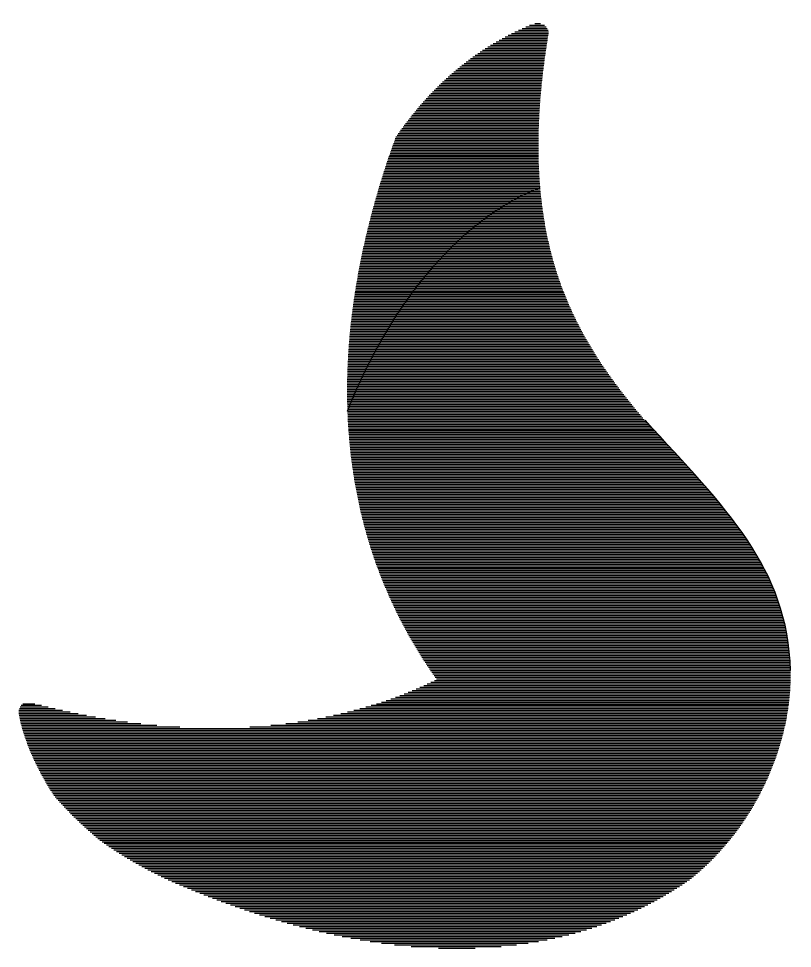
# Model space of a CAD drawing. Header units: millimetres. Extents: x 0 to 420, y 0 to 297.
# Drawn here: x 299.49 to 304.99, y 19.86 to 26.47 of the extents above; entities that cross this region are included whole.
import ezdxf

# ---------------------------------------------------------------- set-up
doc = ezdxf.new("R2010")
doc.units = ezdxf.units.MM
doc.layers.add('-1', color=7, linetype='Continuous')
pattern_1 = [(0, (4.384266, -1.039456), (0, 0.006496875), [])]

# ---------------------------------------------------------------- blocks, each defined once
blk = doc.blocks.new('Logo Eletrobras Eletrosul A3')
at = {"true_color": 0xffffb3}
h = blk.add_hatch(dxfattribs=at)
h.set_pattern_fill('_USER', color=51, scale=0.006497, style=0, pattern_type=0)
h.set_pattern_definition(pattern_1)
edge = h.paths.add_edge_path()
edge.add_line((4.8998, 7.1477), (4.8991, 7.1623))
edge.add_line((4.8991, 7.1623), (4.8985, 7.177))
edge.add_line((4.8985, 7.177), (4.8981, 7.1919))
edge.add_line((4.8981, 7.1919), (4.8977, 7.2069))
edge.add_line((4.8977, 7.2069), (4.8975, 7.222))
edge.add_line((4.8975, 7.222), (4.8974, 7.2372))
edge.add_line((4.8974, 7.2372), (4.8974, 7.2526))
edge.add_line((4.8974, 7.2526), (4.8975, 7.2681))
edge.add_line((4.8975, 7.2681), (4.8977, 7.2838))
edge.add_line((4.8977, 7.2838), (4.898, 7.2996))
edge.add_line((4.898, 7.2996), (4.8985, 7.3155))
edge.add_line((4.8985, 7.3155), (4.899, 7.3315))
edge.add_line((4.899, 7.3315), (4.8997, 7.3477))
edge.add_line((4.8997, 7.3477), (4.9005, 7.3641))
edge.add_line((4.9005, 7.3641), (4.9015, 7.3806))
edge.add_line((4.9015, 7.3806), (4.9025, 7.3972))
edge.add_line((4.9025, 7.3972), (4.9037, 7.414))
edge.add_line((4.9037, 7.414), (4.905, 7.4309))
edge.add_line((4.905, 7.4309), (4.9064, 7.448))
edge.add_line((4.9064, 7.448), (4.908, 7.4652))
edge.add_line((4.908, 7.4652), (4.9096, 7.4825))
edge.add_line((4.9096, 7.4825), (4.9114, 7.5001))
edge.add_line((4.9114, 7.5001), (4.9134, 7.5177))
edge.add_line((4.9134, 7.5177), (4.9154, 7.5355))
edge.add_line((4.9154, 7.5355), (4.9176, 7.5535))
edge.add_line((4.9176, 7.5535), (4.92, 7.5716))
edge.add_line((4.92, 7.5716), (4.9224, 7.5899))
edge.add_line((4.9224, 7.5899), (4.925, 7.6084))
edge.add_line((4.925, 7.6084), (4.9278, 7.6269))
edge.add_line((4.9278, 7.6269), (4.9306, 7.6457))
edge.add_line((4.9306, 7.6457), (4.9336, 7.6646))
edge.add_line((4.9336, 7.6646), (4.9368, 7.6837))
edge.add_spline(control_points=[(4.9368, 7.6837), (4.94, 7.7044), (4.9153, 7.7433), (4.858, 7.7147)], knot_values=[0.4, 0.4, 0.4, 0.4, 0.6, 0.6, 0.6, 0.6], degree=3, periodic=0)
edge.add_spline(control_points=[(4.858, 7.7147), (4.6479, 7.6256), (4.4778, 7.4815), (4.3401, 7.2811)], knot_values=[0.2, 0.2, 0.2, 0.2, 0.4, 0.4, 0.4, 0.4], degree=3, periodic=0)
edge.add_line((4.3401, 7.2811), (4.3277, 7.2468))
edge.add_line((4.3277, 7.2468), (4.3158, 7.2124))
edge.add_line((4.3158, 7.2124), (4.3042, 7.178))
edge.add_line((4.3042, 7.178), (4.293, 7.1435))
edge.add_line((4.293, 7.1435), (4.2875, 7.1263))
edge.add_line((4.2875, 7.1263), (4.2822, 7.109))
edge.add_line((4.2822, 7.109), (4.2769, 7.0918))
edge.add_line((4.2769, 7.0918), (4.2717, 7.0745))
edge.add_line((4.2717, 7.0745), (4.2667, 7.0573))
edge.add_line((4.2667, 7.0573), (4.2617, 7.04))
edge.add_line((4.2617, 7.04), (4.2568, 7.0227))
edge.add_line((4.2568, 7.0227), (4.252, 7.0055))
edge.add_line((4.252, 7.0055), (4.2474, 6.9882))
edge.add_line((4.2474, 6.9882), (4.2428, 6.9709))
edge.add_line((4.2428, 6.9709), (4.2383, 6.9536))
edge.add_line((4.2383, 6.9536), (4.2339, 6.9363))
edge.add_line((4.2339, 6.9363), (4.2297, 6.919))
edge.add_line((4.2297, 6.919), (4.2255, 6.9018))
edge.add_line((4.2255, 6.9018), (4.2214, 6.8845))
edge.add_line((4.2214, 6.8845), (4.2175, 6.8672))
edge.add_line((4.2175, 6.8672), (4.2136, 6.8499))
edge.add_line((4.2136, 6.8499), (4.2099, 6.8326))
edge.add_line((4.2099, 6.8326), (4.2063, 6.8153))
edge.add_line((4.2063, 6.8153), (4.2027, 6.7981))
edge.add_line((4.2027, 6.7981), (4.1993, 6.7808))
edge.add_line((4.1993, 6.7808), (4.196, 6.7635))
edge.add_line((4.196, 6.7635), (4.1928, 6.7462))
edge.add_line((4.1928, 6.7462), (4.1897, 6.729))
edge.add_line((4.1897, 6.729), (4.1867, 6.7117))
edge.add_line((4.1867, 6.7117), (4.1838, 6.6945))
edge.add_line((4.1838, 6.6945), (4.1811, 6.6772))
edge.add_line((4.1811, 6.6772), (4.1784, 6.66))
edge.add_line((4.1784, 6.66), (4.1759, 6.6427))
edge.add_line((4.1759, 6.6427), (4.1735, 6.6255))
edge.add_line((4.1735, 6.6255), (4.1712, 6.6083))
edge.add_line((4.1712, 6.6083), (4.169, 6.591))
edge.add_line((4.169, 6.591), (4.1669, 6.5738))
edge.add_line((4.1669, 6.5738), (4.1649, 6.5566))
edge.add_line((4.1649, 6.5566), (4.1631, 6.5394))
edge.add_line((4.1631, 6.5394), (4.1614, 6.5223))
edge.add_line((4.1614, 6.5223), (4.1598, 6.5051))
edge.add_line((4.1598, 6.5051), (4.1583, 6.4879))
edge.add_line((4.1583, 6.4879), (4.1569, 6.4708))
edge.add_line((4.1569, 6.4708), (4.1557, 6.4536))
edge.add_line((4.1557, 6.4536), (4.1545, 6.4365))
edge.add_line((4.1545, 6.4365), (4.1535, 6.4194))
edge.add_line((4.1535, 6.4194), (4.1526, 6.4023))
edge.add_line((4.1526, 6.4023), (4.1519, 6.3852))
edge.add_line((4.1519, 6.3852), (4.1512, 6.3681))
edge.add_line((4.1512, 6.3681), (4.1507, 6.3511))
edge.add_line((4.1507, 6.3511), (4.1503, 6.334))
edge.add_line((4.1503, 6.334), (4.15, 6.317))
edge.add_line((4.15, 6.317), (4.1499, 6.3))
edge.add_line((4.1499, 6.3), (4.1499, 6.283))
edge.add_line((4.1499, 6.283), (4.15, 6.266))
edge.add_line((4.15, 6.266), (4.1502, 6.2491))
edge.add_line((4.1502, 6.2491), (4.1506, 6.2321))
edge.add_line((4.1506, 6.2321), (4.1511, 6.2152))
edge.add_line((4.1511, 6.2152), (4.1513, 6.2099))
edge.add_spline(control_points=[(4.1513, 6.2099), (4.3267, 6.6512), (4.6113, 6.9731), (4.9043, 7.0828)], knot_values=[0, 0, 0, 0, 0.25, 0.25, 0.25, 0.25], degree=3, periodic=0)
edge.add_line((4.9043, 7.0828), (4.9036, 7.0906))
edge.add_line((4.9036, 7.0906), (4.9025, 7.1047))
edge.add_line((4.9025, 7.1047), (4.9015, 7.1189))
edge.add_line((4.9015, 7.1189), (4.9006, 7.1333))
edge.add_line((4.9006, 7.1333), (4.8998, 7.1477))
at = {"true_color": 0xffff66}
h = blk.add_hatch(dxfattribs=at)
h.set_pattern_fill('_USER', color=51, scale=0.006497, style=0, pattern_type=0)
h.set_pattern_definition(pattern_1)
edge = h.paths.add_edge_path()
edge.add_spline(control_points=[(4.1513, 6.2099), (4.1645, 5.8396), (4.2708, 5.4827), (4.5002, 5.1616)], knot_values=[0.75, 0.75, 0.75, 0.75, 1, 1, 1, 1], degree=3, periodic=0)
edge.add_spline(control_points=[(4.5002, 5.1616), (4.8814, 5.3519), (5.166, 5.687), (5.3149, 6.1736)], knot_values=[0.8, 0.8, 0.8, 0.8, 1, 1, 1, 1], degree=3, periodic=0)
edge.add_spline(control_points=[(5.3149, 6.1736), (5.1207, 6.4011), (4.9411, 6.6572), (4.9043, 7.0828)], knot_values=[0.25, 0.25, 0.25, 0.25, 0.5, 0.5, 0.5, 0.5], degree=3, periodic=0)
edge.add_spline(control_points=[(4.9043, 7.0828), (4.6113, 6.9731), (4.3267, 6.6512), (4.1513, 6.2099)], knot_values=[0, 0, 0, 0, 0.25, 0.25, 0.25, 0.25], degree=3, periodic=0)
h = blk.add_hatch()
h.set_pattern_fill('_USER', color=114, scale=0.006497, style=0, pattern_type=0)
h.set_pattern_definition(pattern_1)
edge = h.paths.add_edge_path()
edge.add_spline(control_points=[(5.3149, 6.1736), (5.166, 5.687), (4.8814, 5.3519), (4.5002, 5.1616)], knot_values=[0.8, 0.8, 0.8, 0.8, 1, 1, 1, 1], degree=3, periodic=0)
edge.add_spline(control_points=[(4.5002, 5.1616), (4.7139, 4.8627), (5.034, 4.5945), (5.4856, 4.376)], knot_values=[0.75, 0.75, 0.75, 0.75, 1, 1, 1, 1], degree=3, periodic=0)
edge.add_spline(control_points=[(5.4856, 4.376), (5.7278, 4.5636), (5.8909, 4.8925), (5.8831, 5.1955)], knot_values=[0, 0, 0, 0, 0.25, 0.25, 0.25, 0.25], degree=3, periodic=0)
edge.add_spline(control_points=[(5.8831, 5.1955), (5.8728, 5.5975), (5.6307, 5.8303), (5.3149, 6.1736)], knot_values=[0.25, 0.25, 0.25, 0.25, 0.5, 0.5, 0.5, 0.5], degree=3, periodic=0)
h = blk.add_hatch()
h.set_pattern_fill('_USER', color=144, scale=0.006497, style=0, pattern_type=0)
h.set_pattern_definition(pattern_1)
edge = h.paths.add_edge_path()
edge.add_spline(control_points=[(5.4856, 4.376), (5.034, 4.5945), (4.7139, 4.8627), (4.5002, 5.1616)], knot_values=[0.75, 0.75, 0.75, 0.75, 1, 1, 1, 1], degree=3, periodic=0)
edge.add_line((4.5002, 5.1616), (4.4788, 5.1516))
edge.add_line((4.4788, 5.1516), (4.458, 5.1419))
edge.add_line((4.458, 5.1419), (4.4371, 5.1325))
edge.add_line((4.4371, 5.1325), (4.416, 5.1233))
edge.add_line((4.416, 5.1233), (4.3948, 5.1143))
edge.add_line((4.3948, 5.1143), (4.3734, 5.1057))
edge.add_line((4.3734, 5.1057), (4.3519, 5.0973))
edge.add_line((4.3519, 5.0973), (4.3302, 5.0892))
edge.add_line((4.3302, 5.0892), (4.3084, 5.0813))
edge.add_line((4.3084, 5.0813), (4.2864, 5.0738))
edge.add_line((4.2864, 5.0738), (4.2643, 5.0665))
edge.add_line((4.2643, 5.0665), (4.242, 5.0594))
edge.add_line((4.242, 5.0594), (4.2196, 5.0526))
edge.add_line((4.2196, 5.0526), (4.1971, 5.0461))
edge.add_line((4.1971, 5.0461), (4.1744, 5.0399))
edge.add_line((4.1744, 5.0399), (4.1516, 5.0339))
edge.add_line((4.1516, 5.0339), (4.1286, 5.0282))
edge.add_line((4.1286, 5.0282), (4.1055, 5.0228))
edge.add_line((4.1055, 5.0228), (4.0822, 5.0177))
edge.add_line((4.0822, 5.0177), (4.0589, 5.0128))
edge.add_line((4.0589, 5.0128), (4.0353, 5.0082))
edge.add_line((4.0353, 5.0082), (4.0117, 5.0038))
edge.add_line((4.0117, 5.0038), (3.9879, 4.9998))
edge.add_line((3.9879, 4.9998), (3.964, 4.996))
edge.add_line((3.964, 4.996), (3.94, 4.9925))
edge.add_line((3.94, 4.9925), (3.9158, 4.9892))
edge.add_line((3.9158, 4.9892), (3.8915, 4.9862))
edge.add_line((3.8915, 4.9862), (3.8671, 4.9835))
edge.add_line((3.8671, 4.9835), (3.8426, 4.9811))
edge.add_line((3.8426, 4.9811), (3.8357, 4.9805))
edge.add_line((3.8357, 4.9805), (3.8318, 4.9713))
edge.add_line((3.8318, 4.9713), (3.8297, 4.9659))
edge.add_line((3.8297, 4.9659), (3.8277, 4.9604))
edge.add_line((3.8277, 4.9604), (3.8259, 4.955))
edge.add_line((3.8259, 4.955), (3.8242, 4.9494))
edge.add_line((3.8242, 4.9494), (3.8226, 4.9439))
edge.add_line((3.8226, 4.9439), (3.8212, 4.9383))
edge.add_line((3.8212, 4.9383), (3.8199, 4.9327))
edge.add_line((3.8199, 4.9327), (3.8188, 4.927))
edge.add_line((3.8188, 4.927), (3.8178, 4.9213))
edge.add_line((3.8178, 4.9213), (3.817, 4.9156))
edge.add_line((3.817, 4.9156), (3.8163, 4.9099))
edge.add_line((3.8163, 4.9099), (3.8157, 4.9041))
edge.add_line((3.8157, 4.9041), (3.8153, 4.8983))
edge.add_line((3.8153, 4.8983), (3.815, 4.8925))
edge.add_line((3.815, 4.8925), (3.8148, 4.8866))
edge.add_line((3.8148, 4.8866), (3.8148, 4.8808))
edge.add_line((3.8148, 4.8808), (3.8149, 4.8749))
edge.add_line((3.8149, 4.8749), (3.8152, 4.8689))
edge.add_line((3.8152, 4.8689), (3.8156, 4.863))
edge.add_line((3.8156, 4.863), (3.8161, 4.857))
edge.add_line((3.8161, 4.857), (3.8167, 4.851))
edge.add_line((3.8167, 4.851), (3.8175, 4.845))
edge.add_line((3.8175, 4.845), (3.8184, 4.8389))
edge.add_line((3.8184, 4.8389), (3.8195, 4.8329))
edge.add_line((3.8195, 4.8329), (3.8206, 4.8268))
edge.add_line((3.8206, 4.8268), (3.8219, 4.8207))
edge.add_line((3.8219, 4.8207), (3.8234, 4.8146))
edge.add_line((3.8234, 4.8146), (3.8249, 4.8085))
edge.add_line((3.8249, 4.8085), (3.8266, 4.8023))
edge.add_line((3.8266, 4.8023), (3.8284, 4.7961))
edge.add_line((3.8284, 4.7961), (3.8304, 4.79))
edge.add_line((3.8304, 4.79), (3.8325, 4.7838))
edge.add_line((3.8325, 4.7838), (3.8347, 4.7775))
edge.add_line((3.8347, 4.7775), (3.837, 4.7713))
edge.add_line((3.837, 4.7713), (3.8394, 4.7651))
edge.add_line((3.8394, 4.7651), (3.842, 4.7588))
edge.add_line((3.842, 4.7588), (3.8447, 4.7526))
edge.add_line((3.8447, 4.7526), (3.8475, 4.7463))
edge.add_line((3.8475, 4.7463), (3.8504, 4.74))
edge.add_line((3.8504, 4.74), (3.8534, 4.7338))
edge.add_line((3.8534, 4.7338), (3.8566, 4.7275))
edge.add_line((3.8566, 4.7275), (3.8599, 4.7212))
edge.add_line((3.8599, 4.7212), (3.8633, 4.7149))
edge.add_line((3.8633, 4.7149), (3.8668, 4.7085))
edge.add_line((3.8668, 4.7085), (3.8705, 4.7022))
edge.add_line((3.8705, 4.7022), (3.8742, 4.6959))
edge.add_line((3.8742, 4.6959), (3.8781, 4.6896))
edge.add_line((3.8781, 4.6896), (3.8821, 4.6833))
edge.add_line((3.8821, 4.6833), (3.8862, 4.6769))
edge.add_line((3.8862, 4.6769), (3.8904, 4.6706))
edge.add_line((3.8904, 4.6706), (3.8947, 4.6643))
edge.add_line((3.8947, 4.6643), (3.8992, 4.6579))
edge.add_line((3.8992, 4.6579), (3.9037, 4.6516))
edge.add_line((3.9037, 4.6516), (3.9084, 4.6453))
edge.add_line((3.9084, 4.6453), (3.9131, 4.6389))
edge.add_line((3.9131, 4.6389), (3.918, 4.6326))
edge.add_line((3.918, 4.6326), (3.923, 4.6263))
edge.add_line((3.923, 4.6263), (3.9281, 4.62))
edge.add_line((3.9281, 4.62), (3.9333, 4.6137))
edge.add_line((3.9333, 4.6137), (3.9386, 4.6074))
edge.add_line((3.9386, 4.6074), (3.9441, 4.6011))
edge.add_line((3.9441, 4.6011), (3.9496, 4.5948))
edge.add_line((3.9496, 4.5948), (3.9552, 4.5885))
edge.add_line((3.9552, 4.5885), (3.961, 4.5822))
edge.add_line((3.961, 4.5822), (3.9668, 4.576))
edge.add_line((3.9668, 4.576), (3.9728, 4.5697))
edge.add_line((3.9728, 4.5697), (3.9788, 4.5635))
edge.add_line((3.9788, 4.5635), (3.9849, 4.5572))
edge.add_line((3.9849, 4.5572), (3.9912, 4.551))
edge.add_line((3.9912, 4.551), (3.9975, 4.5448))
edge.add_line((3.9975, 4.5448), (4.004, 4.5386))
edge.add_line((4.004, 4.5386), (4.0105, 4.5324))
edge.add_line((4.0105, 4.5324), (4.0172, 4.5263))
edge.add_line((4.0172, 4.5263), (4.0239, 4.5201))
edge.add_line((4.0239, 4.5201), (4.0308, 4.514))
edge.add_line((4.0308, 4.514), (4.0377, 4.5079))
edge.add_line((4.0377, 4.5079), (4.0448, 4.5018))
edge.add_line((4.0448, 4.5018), (4.0519, 4.4957))
edge.add_line((4.0519, 4.4957), (4.0591, 4.4896))
edge.add_line((4.0591, 4.4896), (4.0664, 4.4836))
edge.add_line((4.0664, 4.4836), (4.0738, 4.4776))
edge.add_line((4.0738, 4.4776), (4.0814, 4.4716))
edge.add_line((4.0814, 4.4716), (4.0889, 4.4656))
edge.add_line((4.0889, 4.4656), (4.0966, 4.4597))
edge.add_line((4.0966, 4.4597), (4.1044, 4.4538))
edge.add_line((4.1044, 4.4538), (4.1123, 4.4479))
edge.add_line((4.1123, 4.4479), (4.1202, 4.442))
edge.add_line((4.1202, 4.442), (4.1283, 4.4361))
edge.add_line((4.1283, 4.4361), (4.1364, 4.4303))
edge.add_line((4.1364, 4.4303), (4.1447, 4.4245))
edge.add_line((4.1447, 4.4245), (4.153, 4.4188))
edge.add_line((4.153, 4.4188), (4.1614, 4.413))
edge.add_line((4.1614, 4.413), (4.1698, 4.4073))
edge.add_line((4.1698, 4.4073), (4.1784, 4.4016))
edge.add_line((4.1784, 4.4016), (4.1871, 4.396))
edge.add_line((4.1871, 4.396), (4.1958, 4.3904))
edge.add_line((4.1958, 4.3904), (4.2046, 4.3848))
edge.add_line((4.2046, 4.3848), (4.2135, 4.3793))
edge.add_line((4.2135, 4.3793), (4.2225, 4.3737))
edge.add_line((4.2225, 4.3737), (4.2315, 4.3683))
edge.add_line((4.2315, 4.3683), (4.2407, 4.3628))
edge.add_line((4.2407, 4.3628), (4.2499, 4.3574))
edge.add_line((4.2499, 4.3574), (4.2592, 4.3521))
edge.add_line((4.2592, 4.3521), (4.2686, 4.3467))
edge.add_line((4.2686, 4.3467), (4.278, 4.3414))
edge.add_line((4.278, 4.3414), (4.2876, 4.3362))
edge.add_line((4.2876, 4.3362), (4.2972, 4.331))
edge.add_line((4.2972, 4.331), (4.3069, 4.3258))
edge.add_line((4.3069, 4.3258), (4.3166, 4.3207))
edge.add_line((4.3166, 4.3207), (4.3264, 4.3156))
edge.add_line((4.3264, 4.3156), (4.3364, 4.3105))
edge.add_line((4.3364, 4.3105), (4.3463, 4.3055))
edge.add_line((4.3463, 4.3055), (4.3564, 4.3006))
edge.add_line((4.3564, 4.3006), (4.3665, 4.2956))
edge.add_line((4.3665, 4.2956), (4.3767, 4.2908))
edge.add_line((4.3767, 4.2908), (4.387, 4.286))
edge.add_line((4.387, 4.286), (4.3973, 4.2812))
edge.add_line((4.3973, 4.2812), (4.4077, 4.2764))
edge.add_line((4.4077, 4.2764), (4.4182, 4.2718))
edge.add_line((4.4182, 4.2718), (4.4287, 4.2671))
edge.add_line((4.4287, 4.2671), (4.4393, 4.2626))
edge.add_line((4.4393, 4.2626), (4.45, 4.258))
edge.add_line((4.45, 4.258), (4.4607, 4.2536))
edge.add_line((4.4607, 4.2536), (4.4715, 4.2491))
edge.add_line((4.4715, 4.2491), (4.4824, 4.2448))
edge.add_line((4.4824, 4.2448), (4.4933, 4.2404))
edge.add_line((4.4933, 4.2404), (4.5043, 4.2362))
edge.add_line((4.5043, 4.2362), (4.5397, 4.223))
edge.add_line((4.5397, 4.223), (4.5751, 4.2107))
edge.add_line((4.5751, 4.2107), (4.6103, 4.1991))
edge.add_line((4.6103, 4.1991), (4.6455, 4.1884))
edge.add_line((4.6455, 4.1884), (4.6804, 4.1785))
edge.add_line((4.6804, 4.1785), (4.7152, 4.1694))
edge.add_line((4.7152, 4.1694), (4.7498, 4.161))
edge.add_line((4.7498, 4.161), (4.7841, 4.1534))
edge.add_line((4.7841, 4.1534), (4.8181, 4.1466))
edge.add_line((4.8181, 4.1466), (4.8518, 4.1405))
edge.add_line((4.8518, 4.1405), (4.8849, 4.1352))
edge.add_line((4.8849, 4.1352), (4.9013, 4.138))
edge.add_line((4.9013, 4.138), (4.9306, 4.1436))
edge.add_line((4.9306, 4.1436), (4.9596, 4.1497))
edge.add_line((4.9596, 4.1497), (4.9884, 4.1563))
edge.add_line((4.9884, 4.1563), (5.017, 4.1634))
edge.add_line((5.017, 4.1634), (5.0453, 4.171))
edge.add_line((5.0453, 4.171), (5.0733, 4.1791))
edge.add_line((5.0733, 4.1791), (5.1011, 4.1877))
edge.add_line((5.1011, 4.1877), (5.1286, 4.1968))
edge.add_line((5.1286, 4.1968), (5.1558, 4.2064))
edge.add_line((5.1558, 4.2064), (5.1828, 4.2165))
edge.add_line((5.1828, 4.2165), (5.2095, 4.2271))
edge.add_line((5.2095, 4.2271), (5.236, 4.2382))
edge.add_line((5.236, 4.2382), (5.2622, 4.2497))
edge.add_line((5.2622, 4.2497), (5.2881, 4.2618))
edge.add_line((5.2881, 4.2618), (5.3138, 4.2744))
edge.add_line((5.3138, 4.2744), (5.3391, 4.2874))
edge.add_line((5.3391, 4.2874), (5.3643, 4.301))
edge.add_line((5.3643, 4.301), (5.3891, 4.315))
edge.add_line((5.3891, 4.315), (5.4136, 4.3295))
edge.add_line((5.4136, 4.3295), (5.4379, 4.3445))
edge.add_line((5.4379, 4.3445), (5.4619, 4.36))
edge.add_line((5.4619, 4.36), (5.4856, 4.376))
at = {"true_color": 0xcaf4f7}
h = blk.add_hatch(dxfattribs=at)
h.set_pattern_fill('_USER', color=254, scale=0.006497, style=0, pattern_type=0)
h.set_pattern_definition(pattern_1)
edge = h.paths.add_edge_path()
edge.add_spline(control_points=[(2.8649, 5.0302), (2.8849, 4.9254), (2.9324, 4.8164), (3.0041, 4.7071)], knot_values=[0.039969, 0.039969, 0.039969, 0.039969, 0.166667, 0.166667, 0.166667, 0.166667], degree=3, periodic=0)
edge.add_arc((4.0844, 5.6432), 1.4294, 220.9077, 231.7913)
edge.add_arc((4.1495, 5.895), 1.6709, 235.381, 245.8505)
edge.add_spline(control_points=[(3.466, 4.3704), (3.228, 4.6024), (3.0816, 4.8293), (3.0608, 5.035)], knot_values=[0, 0, 0, 0, 0.25, 0.25, 0.25, 0.25], degree=3, periodic=0)
edge.add_line((3.0608, 5.0351), (3.0541, 5.0365))
edge.add_line((3.0541, 5.0365), (3.0262, 5.0426))
edge.add_line((3.0262, 5.0426), (2.9983, 5.0491))
edge.add_line((2.9983, 5.0491), (2.9703, 5.0558))
edge.add_line((2.9703, 5.0558), (2.9422, 5.0628))
edge.add_line((2.9422, 5.0628), (2.914, 5.0701))
edge.add_spline(control_points=[(2.914, 5.0701), (2.8831, 5.0779), (2.8676, 5.0592), (2.8649, 5.0302)], knot_values=[0.166667, 0.166667, 0.166667, 0.166667, 0.333333, 0.333333, 0.333333, 0.333333], degree=3, periodic=0)
at = {"true_color": 0x47d1ff}
h = blk.add_hatch(dxfattribs=at)
h.set_pattern_fill('_USER', color=141, scale=0.006497, style=0, pattern_type=0)
h.set_pattern_definition(pattern_1)
edge = h.paths.add_edge_path()
edge.add_line((3.4813, 4.781), (3.4751, 4.7946))
edge.add_line((3.4751, 4.7946), (3.4692, 4.8082))
edge.add_line((3.4692, 4.8082), (3.4638, 4.8217))
edge.add_line((3.4638, 4.8217), (3.4587, 4.8352))
edge.add_line((3.4587, 4.8352), (3.4541, 4.8486))
edge.add_line((3.4541, 4.8486), (3.4499, 4.862))
edge.add_line((3.4499, 4.862), (3.4461, 4.8754))
edge.add_line((3.4461, 4.8754), (3.4426, 4.8887))
edge.add_line((3.4426, 4.8887), (3.4397, 4.9019))
edge.add_line((3.4397, 4.9019), (3.4371, 4.9151))
edge.add_line((3.4371, 4.9151), (3.435, 4.9282))
edge.add_line((3.435, 4.9282), (3.4332, 4.9412))
edge.add_line((3.4332, 4.9412), (3.432, 4.9542))
edge.add_line((3.432, 4.9542), (3.4311, 4.967))
edge.add_line((3.4311, 4.967), (3.4307, 4.9798))
edge.add_line((3.4307, 4.9798), (3.4074, 4.9818))
edge.add_line((3.4074, 4.9818), (3.3808, 4.9844))
edge.add_line((3.3808, 4.9844), (3.3541, 4.9872))
edge.add_line((3.3541, 4.9872), (3.3273, 4.9903))
edge.add_line((3.3273, 4.9903), (3.3004, 4.9936))
edge.add_line((3.3004, 4.9936), (3.2734, 4.9973))
edge.add_line((3.2734, 4.9973), (3.2463, 5.0012))
edge.add_line((3.2463, 5.0012), (3.2191, 5.0054))
edge.add_line((3.2191, 5.0054), (3.1919, 5.0099))
edge.add_line((3.1919, 5.0099), (3.1645, 5.0146))
edge.add_line((3.1645, 5.0146), (3.137, 5.0197))
edge.add_line((3.137, 5.0197), (3.1095, 5.025))
edge.add_line((3.1095, 5.025), (3.0818, 5.0306))
edge.add_line((3.0818, 5.0306), (3.0608, 5.0351))
edge.add_spline(control_points=[(3.0608, 5.035), (3.0816, 4.8293), (3.228, 4.6024), (3.466, 4.3704)], knot_values=[0, 0, 0, 0, 0.25, 0.25, 0.25, 0.25], degree=3, periodic=0)
edge.add_spline(control_points=[(3.466, 4.3704), (3.725, 4.2581), (3.9717, 4.1828), (4.2038, 4.1432)], knot_values=[0.92106, 0.92106, 0.92106, 0.92106, 1, 1, 1, 1], degree=3, periodic=0)
edge.add_line((4.2038, 4.1432), (4.1822, 4.1543))
edge.add_line((4.1822, 4.1543), (4.1608, 4.1656))
edge.add_line((4.1608, 4.1656), (4.1396, 4.1769))
edge.add_line((4.1396, 4.1769), (4.1187, 4.1885))
edge.add_line((4.1187, 4.1885), (4.098, 4.2001))
edge.add_line((4.098, 4.2001), (4.0775, 4.2119))
edge.add_line((4.0775, 4.2119), (4.0574, 4.2237))
edge.add_line((4.0574, 4.2237), (4.0374, 4.2357))
edge.add_line((4.0374, 4.2357), (4.0178, 4.2478))
edge.add_line((4.0178, 4.2478), (3.9984, 4.26))
edge.add_line((3.9984, 4.26), (3.9792, 4.2723))
edge.add_line((3.9792, 4.2723), (3.9604, 4.2847))
edge.add_line((3.9604, 4.2847), (3.9418, 4.2972))
edge.add_line((3.9418, 4.2972), (3.9235, 4.3098))
edge.add_line((3.9235, 4.3098), (3.9054, 4.3224))
edge.add_line((3.9054, 4.3224), (3.8877, 4.3352))
edge.add_line((3.8877, 4.3352), (3.8702, 4.348))
edge.add_line((3.8702, 4.348), (3.853, 4.3609))
edge.add_line((3.853, 4.3609), (3.8362, 4.3739))
edge.add_line((3.8362, 4.3739), (3.8196, 4.3869))
edge.add_line((3.8196, 4.3869), (3.8033, 4.4001))
edge.add_line((3.8033, 4.4001), (3.7873, 4.4133))
edge.add_line((3.7873, 4.4133), (3.7716, 4.4265))
edge.add_line((3.7716, 4.4265), (3.7562, 4.4398))
edge.add_line((3.7562, 4.4398), (3.7411, 4.4532))
edge.add_line((3.7411, 4.4532), (3.7264, 4.4666))
edge.add_line((3.7264, 4.4666), (3.712, 4.48))
edge.add_line((3.712, 4.48), (3.6978, 4.4935))
edge.add_line((3.6978, 4.4935), (3.6841, 4.507))
edge.add_line((3.6841, 4.507), (3.6706, 4.5206))
edge.add_line((3.6706, 4.5206), (3.6575, 4.5342))
edge.add_line((3.6575, 4.5342), (3.6447, 4.5479))
edge.add_line((3.6447, 4.5479), (3.6322, 4.5615))
edge.add_line((3.6322, 4.5615), (3.6201, 4.5752))
edge.add_line((3.6201, 4.5752), (3.6083, 4.5889))
edge.add_line((3.6083, 4.5889), (3.5969, 4.6026))
edge.add_line((3.5969, 4.6026), (3.5858, 4.6164))
edge.add_line((3.5858, 4.6164), (3.5751, 4.6301))
edge.add_line((3.5751, 4.6301), (3.5647, 4.6439))
edge.add_line((3.5647, 4.6439), (3.5547, 4.6576))
edge.add_line((3.5547, 4.6576), (3.545, 4.6714))
edge.add_line((3.545, 4.6714), (3.5358, 4.6851))
edge.add_line((3.5358, 4.6851), (3.5268, 4.6989))
edge.add_line((3.5268, 4.6989), (3.5183, 4.7126))
edge.add_line((3.5183, 4.7126), (3.5101, 4.7263))
edge.add_line((3.5101, 4.7263), (3.5024, 4.74))
edge.add_line((3.5024, 4.74), (3.495, 4.7537))
edge.add_line((3.495, 4.7537), (3.4879, 4.7674))
edge.add_line((3.4879, 4.7674), (3.4813, 4.781))
at = {"true_color": 0x00bfff}
h = blk.add_hatch(dxfattribs=at)
h.set_pattern_fill('_USER', color=140, scale=0.006497, style=0, pattern_type=0)
h.set_pattern_definition(pattern_1)
h.paths.add_polyline_path([(4.0814, 4.4716), (4.0738, 4.4776), (4.0664, 4.4836), (4.0591, 4.4896), (4.0519, 4.4957), (4.0448, 4.5018), (4.0377, 4.5079), (4.0308, 4.514), (4.0239, 4.5201), (4.0172, 4.5263), (4.0105, 4.5324), (4.004, 4.5386), (3.9975, 4.5448), (3.9912, 4.551), (3.9849, 4.5572), (3.9788, 4.5635), (3.9728, 4.5697), (3.9668, 4.576), (3.961, 4.5822), (3.9552, 4.5885), (3.9496, 4.5948), (3.9441, 4.6011), (3.9386, 4.6074), (3.9333, 4.6137), (3.9281, 4.62), (3.923, 4.6263), (3.918, 4.6326), (3.9131, 4.6389), (3.9084, 4.6453), (3.9037, 4.6516), (3.8992, 4.6579), (3.8947, 4.6643), (3.8904, 4.6706), (3.8862, 4.6769), (3.8821, 4.6833), (3.8781, 4.6896), (3.8742, 4.6959), (3.8705, 4.7022), (3.8668, 4.7085), (3.8633, 4.7149), (3.8599, 4.7212), (3.8566, 4.7275), (3.8534, 4.7338), (3.8504, 4.74), (3.8475, 4.7463), (3.8447, 4.7526), (3.842, 4.7588), (3.8394, 4.7651), (3.837, 4.7713), (3.8347, 4.7775), (3.8325, 4.7838), (3.8304, 4.79), (3.8284, 4.7961), (3.8266, 4.8023), (3.8249, 4.8085), (3.8234, 4.8146), (3.8219, 4.8207), (3.8206, 4.8268), (3.8195, 4.8329), (3.8184, 4.8389), (3.8175, 4.845), (3.8167, 4.851), (3.8161, 4.857), (3.8156, 4.863), (3.8152, 4.8689), (3.8149, 4.8749), (3.8148, 4.8808), (3.8148, 4.8866), (3.815, 4.8925), (3.8153, 4.8983), (3.8157, 4.9041), (3.8163, 4.9099), (3.817, 4.9156), (3.8178, 4.9213), (3.8188, 4.927), (3.8199, 4.9327), (3.8212, 4.9383), (3.8226, 4.9439), (3.8242, 4.9494), (3.8259, 4.955), (3.8277, 4.9604), (3.8297, 4.9659), (3.8318, 4.9713), (3.8357, 4.9805), (3.8179, 4.9789), (3.7931, 4.9771), (3.7682, 4.9754), (3.7432, 4.9741), (3.718, 4.9731), (3.6927, 4.9723), (3.6674, 4.9718), (3.6419, 4.9715), (3.6163, 4.9716), (3.5905, 4.9719), (3.5647, 4.9725), (3.5387, 4.9733), (3.5127, 4.9745), (3.4865, 4.9759), (3.4602, 4.9776), (3.4307, 4.9798), (3.4311, 4.967), (3.432, 4.9542), (3.4332, 4.9412), (3.435, 4.9282), (3.4371, 4.9151), (3.4397, 4.9019), (3.4426, 4.8887), (3.4461, 4.8754), (3.4499, 4.862), (3.4541, 4.8486), (3.4587, 4.8352), (3.4638, 4.8217), (3.4692, 4.8082), (3.4751, 4.7946), (3.4813, 4.781), (3.4879, 4.7674), (3.495, 4.7537), (3.5024, 4.74), (3.5101, 4.7263), (3.5183, 4.7126), (3.5268, 4.6989), (3.5358, 4.6851), (3.545, 4.6714), (3.5547, 4.6576), (3.5647, 4.6439), (3.5751, 4.6301), (3.5858, 4.6164), (3.5969, 4.6026), (3.6083, 4.5889), (3.6201, 4.5752), (3.6322, 4.5615), (3.6447, 4.5479), (3.6575, 4.5342), (3.6706, 4.5206), (3.6841, 4.507), (3.6978, 4.4935), (3.712, 4.48), (3.7264, 4.4666), (3.7411, 4.4532), (3.7562, 4.4398), (3.7716, 4.4265), (3.7873, 4.4133), (3.8033, 4.4001), (3.8196, 4.3869), (3.8362, 4.3739), (3.853, 4.3609), (3.8702, 4.348), (3.8877, 4.3352), (3.9054, 4.3224), (3.9235, 4.3098), (3.9418, 4.2972), (3.9604, 4.2847), (3.9792, 4.2723), (3.9984, 4.26), (4.0178, 4.2478), (4.0374, 4.2357), (4.0574, 4.2237), (4.0775, 4.2119), (4.098, 4.2001), (4.1187, 4.1885), (4.1396, 4.1769), (4.1608, 4.1656), (4.1822, 4.1543), (4.2037, 4.1432), (4.231, 4.1387), (4.2652, 4.1335), (4.2992, 4.1288), (4.3329, 4.1246), (4.3665, 4.121), (4.3998, 4.1179), (4.4329, 4.1153), (4.4657, 4.1132), (4.4984, 4.1116), (4.5308, 4.1106), (4.5629, 4.1101), (4.5949, 4.11), (4.6266, 4.1105), (4.6581, 4.1116), (4.6893, 4.1131), (4.7203, 4.1151), (4.7511, 4.1177), (4.7816, 4.1207), (4.8119, 4.1243), (4.8419, 4.1284), (4.8717, 4.1329), (4.8849, 4.1352), (4.8518, 4.1405), (4.8181, 4.1466), (4.7841, 4.1534), (4.7498, 4.161), (4.7152, 4.1694), (4.6804, 4.1785), (4.6455, 4.1884), (4.6103, 4.1991), (4.5751, 4.2107), (4.5397, 4.223), (4.5043, 4.2362), (4.4933, 4.2404), (4.4824, 4.2448), (4.4715, 4.2491), (4.4607, 4.2536), (4.45, 4.258), (4.4393, 4.2626), (4.4287, 4.2671), (4.4182, 4.2718), (4.4077, 4.2764), (4.3973, 4.2812), (4.387, 4.286), (4.3767, 4.2908), (4.3665, 4.2956), (4.3564, 4.3006), (4.3463, 4.3055), (4.3364, 4.3105), (4.3264, 4.3156), (4.3166, 4.3207), (4.3069, 4.3258), (4.2972, 4.331), (4.2876, 4.3362), (4.278, 4.3414), (4.2686, 4.3467), (4.2592, 4.3521), (4.2499, 4.3574), (4.2407, 4.3628), (4.2315, 4.3683), (4.2225, 4.3737), (4.2135, 4.3793), (4.2046, 4.3848), (4.1958, 4.3904), (4.1871, 4.396), (4.1784, 4.4016), (4.1698, 4.4073), (4.1614, 4.413), (4.153, 4.4188), (4.1447, 4.4245), (4.1364, 4.4303), (4.1283, 4.4361), (4.1202, 4.442), (4.1123, 4.4479), (4.1044, 4.4538), (4.0966, 4.4597), (4.0889, 4.4656)])
at = {"color": 51, "true_color": 0xffff66}
blk.add_open_spline([(4.1513, 6.2099), (4.3267, 6.6512), (4.6113, 6.9731), (4.9043, 7.0828)], degree=3, dxfattribs=at)
at = {"color": 114}
blk.add_open_spline([(5.8831, 5.1955), (5.8728, 5.5975), (5.6307, 5.8303), (5.3149, 6.1736)], degree=3, dxfattribs=at)

msp = doc.modelspace()

# ---------------------------------------------------------------- block references
at = {"layer": '-1', "xscale": 1.81875, "yscale": 1.81875, "zscale": 1.81875}
msp.add_blockref('Logo Eletrobras Eletrosul A3', (294.2792, 12.3856), dxfattribs=at)

doc.saveas('drawing.dxf')
